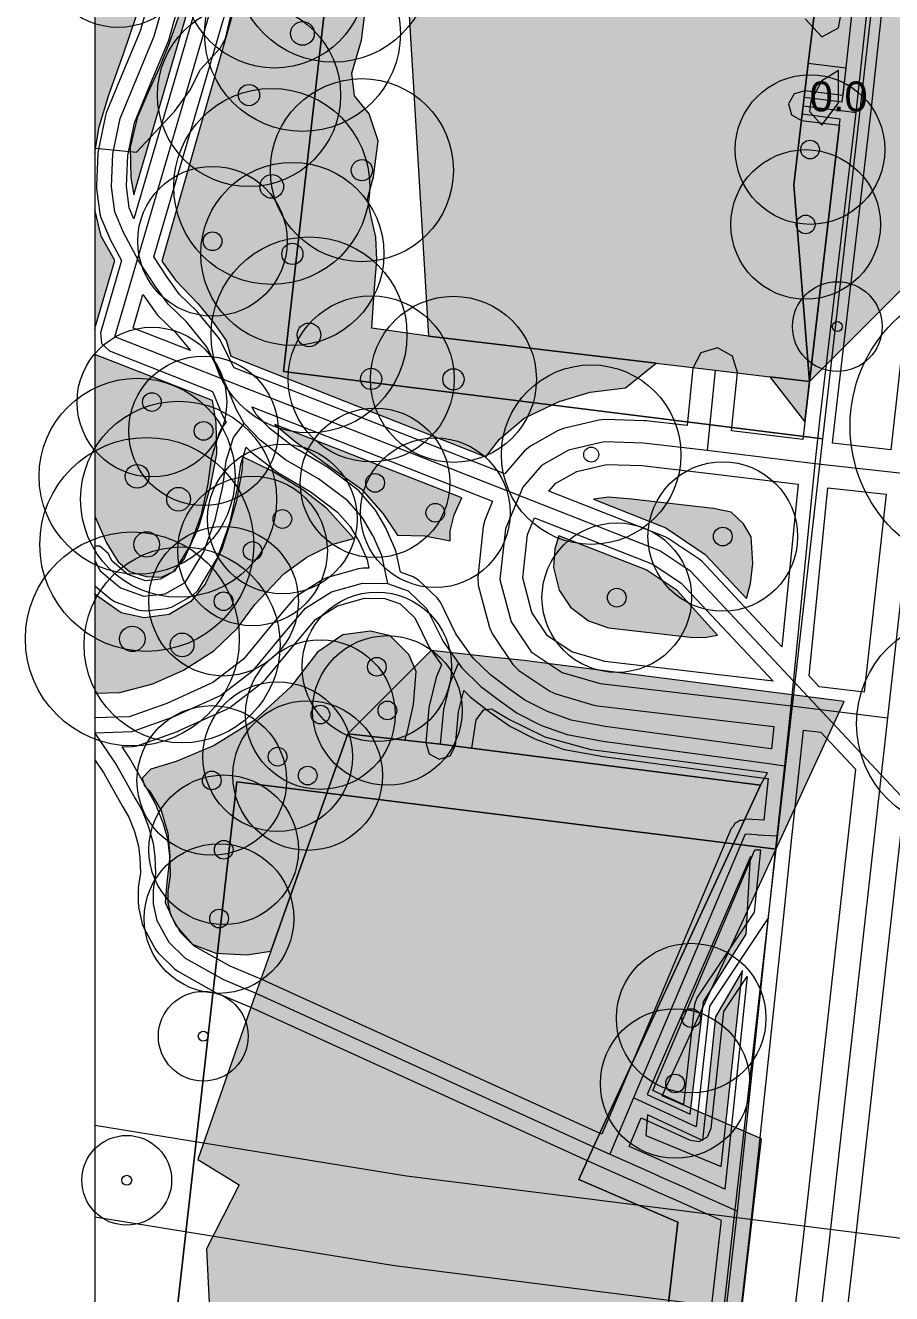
# Model space of a CAD drawing. Header units: metres. Extents: x -8 to 1190, y -11 to 1223.
# Drawn here: x -4.6 to 53.3, y 645 to 729.7 of the extents above; entities that cross this region are included whole.
import ezdxf

# ---------------------------------------------------------------- set-up
doc = ezdxf.new("R2010")
doc.units = ezdxf.units.M
doc.header["$MEASUREMENT"] = 0
for name, color, linetype, lineweight, true_color in [('TPX_BUILDINGS', 7, 'CONTINUOUS', 0, 0x000000), ('TPX_BUILDINGS_HATCH', 7, 'CONTINUOUS', 0, 0xf0f0f0), ('TPX_BUILDINGS_SHADOWS_HATCH', 7, 'CONTINUOUS', 0, 0x000000), ('TPX_BUILDINGS_SHADOWS_OUTLINES', 7, 'CONTINUOUS', 0, 0x000000), ('TPX_CADASTRES', 7, 'CONTINUOUS', 0, 0x646464), ('TPX_CONTOUR_LINES_5M', 7, 'CONTINUOUS', 0, 0x969696), ('TPX_CONTOUR_LINES_5M_TEXT', 7, 'CONTINUOUS', 0, 0x000000), ('TPX_FRAME_PROJECT', 7, 'CONTINUOUS', 0, 0x000000), ('TPX_RAILWAYS_AXES', 7, 'CONTINUOUS', 0, 0x464646), ('TPX_ROADS_AXES', 7, 'CONTINUOUS', 0, 0x323232), ('TPX_ROADS_CONTOURS', 7, 'CONTINUOUS', 0, 0x646464), ('TPX_VEGETATION_GREEN_SPACES', 7, 'CONTINUOUS', 0, 0x58ba48), ('TPX_VEGETATION_GREEN_SPACES_HATCH', 7, 'CONTINUOUS', 0, 0x58ba48), ('TPX_VEGETATION_TREES_INDIVIDUAL', 7, 'CONTINUOUS', 0, 0x136734)]:
    doc.layers.add(name, color=color, linetype=linetype, lineweight=lineweight, true_color=true_color)
doc.styles.add('TPX_TEXTE', font='arial.ttf')

# ---------------------------------------------------------------- blocks, each defined once
blk = doc.blocks.new('TREETR009_CR072')
at = {"layer": 'TPX_VEGETATION_TREES_INDIVIDUAL'}
for radius in [7.15, 0.85125]:
    blk.add_circle((0, 0, 0.0361), radius, dxfattribs=at)
blk = doc.blocks.new('TREETR003_CR030')
at = {"layer": 'TPX_VEGETATION_TREES_INDIVIDUAL'}
for radius in [3, 0.3333333333333333]:
    blk.add_circle((0, 0, 0.0361), radius, dxfattribs=at)
blk = doc.blocks.new('TREETR008_CR066')
at = {"layer": 'TPX_VEGETATION_TREES_INDIVIDUAL'}
for radius in [6.55, 0.7916666666666666]:
    blk.add_circle((0, 0, 0.0361), radius, dxfattribs=at)
blk = doc.blocks.new('TREETR005_CR060')
at = {"layer": 'TPX_VEGETATION_TREES_INDIVIDUAL'}
for radius in [6, 0.5]:
    blk.add_circle((0, 0, 0.0361), radius, dxfattribs=at)
blk = doc.blocks.new('TREETR006_CR050')
at = {"layer": 'TPX_VEGETATION_TREES_INDIVIDUAL'}
for radius in [5, 0.625]:
    blk.add_circle((0, 0, 0.0361), radius, dxfattribs=at)
blk = doc.blocks.new('TREETR007_CR061')
at = {"layer": 'TPX_VEGETATION_TREES_INDIVIDUAL'}
for radius in [6.12, 0.7083333333333334]:
    blk.add_circle((0, 0, 0.0361), radius, dxfattribs=at)
blk = doc.blocks.new('TREETR012_CR098')
at = {"layer": 'TPX_VEGETATION_TREES_INDIVIDUAL'}
for radius in [9.8, 1.1666666666666667]:
    blk.add_circle((0, 0, 0.0361), radius, dxfattribs=at)
blk = doc.blocks.new('TREETR007_CR056')
at = {"layer": 'TPX_VEGETATION_TREES_INDIVIDUAL'}
for radius in [5.55, 0.7083333333333334]:
    blk.add_circle((0, 0, 0.0361), radius, dxfattribs=at)

msp = doc.modelspace()

# ---------------------------------------------------------------- hatches: boundary and pattern name
at = {"layer": 'TPX_BUILDINGS_HATCH'}
for points in [[(19.28939623758197, 767.3067822135054), (18.823444318026304, 765.8505987799726), (20.639269780367613, 756.359632936772), (19.45072741433978, 756.2520165122114), (22.314000081270933, 708.9426607764326), (37.539580296725035, 707.1355852759443), (41.471838902682066, 706.6703438437544), (45.130700062960386, 706.2327017462812), (47.78825755044818, 705.9157004035078), (46.743294667452574, 719.0750593817793), (47.294473599642515, 723.7848238623701), (47.3668488971889, 724.3542275107466), (47.42849821969867, 724.9326090491377), (47.69051642343402, 727.1807284033857), (50.0924930088222, 746.6071333563887), (50.58023161813617, 750.6000103629194), (51.46382708474994, 759.4501471198164), (42.64835734292865, 762.5153488791548), (42.94361491128802, 763.3444294608198), (43.63299364969134, 765.3135752356611), (44.252327870577574, 767.1051087058149), (44.46335310861468, 767.7072014487348), (52.55967516824603, 768.7875971472822), (56.53412527963519, 802.7959923422895), (57.508730839937925, 807.1338057196699), (59.11603445932269, 811.5632586157881), (59.444800328463316, 812.4692835486494), (59.83266253396869, 815.8632616675459), (60.93627734109759, 825.3866619742475), (61.2198295108974, 827.835481134709), (43.56458563730121, 825.744060961064), (26.76447482034564, 823.9693693793379), (23.852950047701597, 815.285504785832), (25.970745991915464, 814.5190462744795), (22.630206059664488, 805.3543009436689), (24.61069006845355, 804.6590304053389), (21.396728467196226, 795.4320740378462), (23.57117361947894, 794.644448725041), (20.339108418673277, 785.2751412070356), (22.64103503152728, 784.4945578253828), (19.958354901522398, 776.9578241980635), (19.398782681673765, 775.3875116980635), (21.656915616244078, 774.5735878623091), (19.627662610262632, 768.3186068213545), (19.28939623758197, 767.3067822135054)], [(10.068526219576597, 663.0537104285322), (6.885371159762144, 653.9145903266035), (9.658176373690367, 652.2323908484541), (7.456384610384703, 647.9504780448042), (10.176120709627867, 592.8860563910566), (34.665238332003355, 589.9489044821821), (33.37563319131732, 601.1519188559614), (38.98806853219867, 649.7231478369795), (32.3489799015224, 652.5765680945478), (33.339368771761656, 654.7662710822187), (44.51392264291644, 678.9421171820723), (25.187866162508726, 681.4164309180342), (23.12045092508197, 681.676958528813), (20.725115727633238, 681.9407219565473), (16.90614314004779, 682.3636431372724), (11.761931370943785, 667.8486523306929), (10.760947179049253, 665.0465817130171), (10.068526219576597, 663.0537104285322)]]:
    msp.add_hatch(color=256, dxfattribs=at).paths.add_polyline_path(points)
at = {"layer": 'TPX_BUILDINGS_SHADOWS_HATCH'}
for points in [[(50.84364600107074, 891.6333803809248), (29.630453061312437, 870.4201874411665), (66.83663268014789, 873.8647923148237), (62.03841872140765, 835.4275431311689), (63.87238688394427, 835.3536429083906), (65.26214499399066, 835.3015837348066), (66.34845538064837, 835.2585291541182), (62.93261904641986, 822.7619480765425), (60.975978802889585, 815.6150231040083), (59.832671117037535, 815.8632502234541), (59.44480986520648, 812.4692825949751), (57.50873942300677, 807.133802858647), (56.534134816378355, 802.7959913886152), (52.55968565866351, 768.787608591374), (44.4633597843349, 767.707192865666), (44.25233645364642, 767.105105844792), (43.63300318643451, 765.3135723746382), (42.94362349435687, 763.3444265997969), (42.64836974069476, 762.515355554875), (51.463829945772886, 759.4501576102339), (50.580240201205015, 750.6000103629194), (50.09250254556537, 746.6071324027143), (47.69052596017718, 727.1807274497114), (47.43004126474261, 724.9457735694014), (47.366858433932066, 724.3542265570723), (47.29448313638568, 723.7848238623701), (46.74330420419574, 719.0750593817793), (47.78826613351703, 705.9157108939253), (64.75820345804095, 722.8856472647749), (63.71324057504535, 736.0450062430464), (64.26441950723529, 740.7547707236372), (64.33679480478168, 741.3241743720137), (64.39844412729144, 741.9025559104048), (64.66046233102679, 744.1506752646528), (67.06243891641498, 763.5770802176557), (67.55017752572894, 767.5699572241865), (68.43377299234271, 776.4200939810835), (62.31849570199847, 778.546418634709), (69.5296210758388, 785.7575440085493), (73.50407118722796, 819.7659392035566), (74.4786767475307, 824.103752580937), (76.41474623605609, 829.4392304099165), (76.80260844156146, 832.833208528813), (77.90622324869037, 842.3566088355146), (78.18977541849017, 844.8054279959761), (82.43303294107318, 849.0486855185591), (82.68796820566058, 851.8014483130537), (83.25161070749164, 856.6407351172529), (88.04983611032367, 895.0779862082563), (50.84364600107074, 891.6333803809248)], [(22.493171643465757, 687.9506725943647), (16.906152676790953, 682.3636526740156), (20.725116681307554, 681.9407324469648), (23.120451878756285, 681.6769680655561), (25.187867116183043, 681.4164414084516), (44.51392359659076, 678.9421267188154), (33.3393773548305, 654.7662672675215), (32.34899229928851, 652.5765738165937), (38.98807234689593, 649.7231573737226), (33.375642728060484, 601.1519188559614), (34.6652469150722, 589.9489140189253), (40.252266835421324, 595.5359329856001), (38.96266169473529, 606.7389473593794), (44.575097035616636, 655.3101772940718), (37.93600840494037, 658.1635975516401), (38.926397275179625, 660.353300539311), (50.10095114633441, 684.5291456854902), (30.774894665926695, 687.0034594214521), (28.707479428499937, 687.263987032231), (26.312144231051207, 687.5277514136396), (22.493171643465757, 687.9506725943647)]]:
    msp.add_hatch(color=256, dxfattribs=at).paths.add_polyline_path(points)
at = {"layer": 'TPX_VEGETATION_GREEN_SPACES_HATCH'}
for points in [[(12.91075510904193, 743.4216684973799), (4.479043912142515, 713.9664063132368), (5.389664601534605, 712.6966910040937), (6.876584004610777, 711.1370873129927), (7.909545850008726, 709.8962158835493), (8.779832791537046, 708.6515125907026), (9.094382237643003, 707.6094889319502), (26.140513371676207, 700.8923439658247), (27.05830855295062, 702.0753245032392), (28.699863385409117, 703.4749750769697), (31.0451993457973, 704.5917801535688), (33.110452603548765, 705.2167906439863), (35.48285860940814, 705.4884571707807), (37.539580296725035, 707.1355852759443), (22.314000081270933, 708.9426607764326), (18.5208434574306, 709.4752278006636), (18.676501225680113, 711.8823809302412), (18.853507947176695, 714.0529188788496), (18.791554402559996, 715.5572437918745), (18.467717122286558, 716.9307818091474), (18.225783299654722, 718.1395172751509), (18.623923253268003, 719.5912193930708), (18.94225401803851, 722.0022043860517), (18.34478087350726, 723.806030718144), (17.360308598726988, 725.0238117850386), (17.18718619272113, 726.5249409354292), (17.830760907381773, 728.7249312079512), (18.037954282015562, 730.2927126563154), (17.79420466348529, 732.2029509223066), (17.43469614908099, 734.3850798285566), (16.479218434542418, 737.0135569251142), (15.537929486483335, 739.6914086020552), (18.564098309725523, 763.810238329228), (17.238105725497007, 764.3951592124067), (16.492042493075132, 766.0258679068647), (15.135654401034117, 766.7762283957563), (15.420599889010191, 768.4889187491499), (15.190965604037046, 769.3898634589277), (15.418749760836363, 770.0304283774458), (14.291071843355894, 770.6505989707075), (12.700628232210875, 771.1156353629194), (11.033560704439878, 771.102323976811), (9.797215413302183, 770.6497330344282), (9.138605069369078, 770.2297911322676), (9.754513692110777, 768.3842825568281), (10.86742014810443, 765.5627817786299), (11.670573186129332, 763.9455332434736), (13.479990910738707, 760.908515421208), (14.535430859774351, 759.0975927985273), (15.274022053927183, 757.0968966162764), (15.415652226656675, 755.2546391165815), (15.325932454317808, 752.4948067343794), (14.819024037569761, 749.7516846335493), (12.91075510904193, 743.4216684973799)], [(2.8940849006175995e-07, 748.3754830039106), (2.8940849006175995e-07, 721.2263359702192), (0.2903006586711854, 722.9324392951094), (0.9385750803630799, 725.0759997046553), (1.925359061686322, 727.8286947882734), (3.122828772990033, 731.3675141013227), (3.871481231180951, 735.2032646811567), (4.295259765116498, 738.2259688056074), (4.450543693033978, 741.6571592963301), (4.884601882426068, 744.636259523686), (5.461010268656537, 747.3037094748579), (6.09081011149101, 750.3289589560591), (7.347727111307904, 753.4330210364424), (8.646687797037885, 755.5919108069502), (9.843766501871869, 757.4160895026289), (11.396381667582318, 758.6451773322187), (11.09735422465019, 759.8404516852461), (9.389715484110638, 762.9935230887495), (8.720416358439252, 764.4812321341597), (7.4475110087078065, 767.5066580451094), (7.0396483454387635, 769.0905270255171), (6.176243117777631, 765.8145794547163), (3.6814330134075135, 758.9780525839888), (1.3082716974895447, 752.538434473332), (2.8940849006175995e-07, 748.3754830039106)], [(2.829831074923277, 723.5541901267134), (2.362771939486265, 721.5914377844892), (2.4068660251796246, 719.5420717871748), (2.60890955850482, 718.3929733908735), (10.170181225985289, 744.2369227088057), (11.017414044588804, 746.8876766837202), (12.193971585482359, 750.6977371848188), (12.628949116915464, 752.9060825980268), (12.588787984102964, 754.2084183371626), (12.487628888338804, 755.4043154395185), (11.352065037935972, 754.7798657095991), (9.800579022616148, 753.2173399603926), (8.855889271944761, 751.4181456244551), (8.118965100497007, 747.8613285697065), (7.504586171358824, 744.770672289189), (7.037459325045347, 741.7492546713911), (6.812544774264097, 739.0150837576948), (6.820246648043394, 736.243699518498), (6.382829617708921, 733.4249062216841), (5.834005307406187, 731.005608049687), (4.9726829044520855, 728.5241398490034), (4.306181859225035, 726.8595766699873), (3.556441258639097, 725.2559380210005), (2.829831074923277, 723.5541901267134)], [(47.69051642343402, 727.1807284033857), (47.42849821969867, 724.9326090491377), (49.97488207742572, 724.61241194373), (50.23690028116107, 726.860531297978), (47.69051642343402, 727.1807284033857)], [(47.294473599642515, 723.7848238623701), (46.743294667452574, 719.0750593817793), (47.78825755044818, 705.9157004035078), (49.83270163461566, 723.4627041495405), (47.294473599642515, 723.7848238623701)], [(2.8940849006175995e-07, 717.408193079289), (2.8940849006175995e-07, 709.4703669226728), (1.3273346934001893, 714.0058178580366), (0.4186013254802674, 715.6326965964399), (2.8940849006175995e-07, 717.408193079289)], [(2.8940849006175995e-07, 707.7341379798017), (2.8940849006175995e-07, 696.927763429936), (0.7835486445110291, 695.1326269782148), (1.5533926996868104, 693.8757490790449), (2.320087722269818, 693.2164950049482), (3.4298861536663026, 692.8912882483564), (4.464706710306928, 692.8475880301557), (5.247343352762982, 693.2162193930708), (5.962815574137494, 694.0523132956587), (6.960911086527631, 696.2093081152998), (7.131162932841107, 696.801786867436), (7.7274888071697205, 698.9100861228071), (8.159460357157513, 701.0947069800459), (8.105085662333295, 703.1876787818037), (7.861132911173627, 704.6606001532637), (2.8940849006175995e-07, 707.7341379798017)], [(47.78825755044818, 705.9157004035078), (45.130700062960386, 706.2327017462812), (47.47452349588275, 703.2296271002851), (47.78825755044818, 705.9157004035078)], [(24.541240643709898, 698.1448311484419), (12.022469472140074, 703.0411133444868), (13.382119130343199, 701.9117865241133), (15.487562131136656, 700.3944468176924), (17.826856564730406, 698.7251162207685), (19.282834958285093, 697.0776695883833), (20.22385497018695, 695.6425156272016), (22.05573744699359, 695.6141342795454), (23.761713933199644, 695.2798981345259), (23.759454678744078, 695.9467749274336), (24.01448817178607, 697.0195250189863), (24.541240643709898, 698.1448311484419)], [(-3.5995617508888245e-07, 691.7619690573774), (-3.5995617508888245e-07, 685.0922159827314), (1.6685472703538835, 685.1345266974531), (3.87413847213611, 685.7120642340742), (5.924081442411989, 686.6211323416792), (7.949318525847048, 687.9271235144697), (9.510655996855348, 689.4114193595015), (10.699490187224, 691.015017954167), (12.628502485807985, 693.0577892935835), (14.163483259733766, 694.179152933415), (15.920252440031618, 695.0536245978437), (17.323533651884645, 695.4189943945967), (15.498617765959352, 697.4627546942793), (13.909811613615602, 698.6876463568769), (11.892644522245973, 699.9036001837812), (9.886099455412477, 700.8919186270796), (9.816974279936403, 699.9435496008955), (9.468791601713747, 697.9512886679731), (9.040592787321657, 696.4809946692549), (8.511848089750856, 694.7798676169477), (7.374995825346559, 692.3715243018232), (6.406137106474489, 691.2225355780683), (4.95840418105945, 690.3518843329512), (3.288646338041872, 690.1308178580366), (1.7667976594530046, 690.4509339011274), (0.10671388870105147, 691.6129946387373), (-3.5995617508888245e-07, 691.7619690573774)], [(34.34285254403949, 698.2003693259321), (33.3354129306972, 698.0549015677534), (38.176073025912046, 696.1468157446943), (40.80117793008685, 694.3607620871626), (43.56866927072406, 691.4230532324873), (43.8309659473598, 692.4284739173017), (43.98353285714984, 693.7532362616621), (43.871065091341734, 695.5448355353437), (43.372726392000914, 696.4169497168623), (42.5344047062099, 697.1973976767622), (41.369191121309996, 697.4289850867353), (35.872516583651304, 698.0662159598432), (34.34285254403949, 698.2003693259321)], [(30.75039191171527, 694.7412724173628), (30.669101666659117, 693.4793438590132), (31.03450770303607, 691.9660143530928), (31.7923974506557, 690.8328966773115), (33.003221463412046, 689.9331459677778), (34.336147259920835, 689.4649290717207), (39.832827519625425, 688.8276972449385), (40.767652463167906, 688.8064531958662), (41.62358946725726, 688.973737207707), (38.932518910616636, 691.95247885352), (36.85791106149554, 693.3389982855879), (31.027218770235777, 695.6120342887007), (30.75039191171527, 694.7412724173628)], [(3.738360356539488, 680.0070767081343), (3.166783284395933, 679.4005293524824), (3.309475850313902, 678.9048475897871), (3.6492509357631207, 678.5591940558515), (4.4319467060267925, 677.2478098548017), (4.875891637057066, 675.7299828208052), (5.013368558138609, 674.1974358237348), (4.803492497652769, 672.4218964255415), (4.702423047274351, 671.0977711356245), (5.417196225374937, 669.5632471716963), (6.501666020601988, 668.3230108893476), (8.098497342318296, 667.7213902152143), (10.15954203531146, 667.5974402106367), (11.761931370943785, 667.8486523306929), (16.90614314004779, 682.3636431372724), (20.725115727633238, 681.9407219565473), (20.90352339670062, 682.5351242697798), (21.306123685091734, 684.3330883658491), (21.472852658480406, 686.5472321189009), (20.993947934359312, 687.6655764258467), (19.741661977022886, 688.9237799323164), (18.439132642000914, 689.2265591300093), (16.590388249605894, 688.9978108084761), (14.894854497164488, 687.827086893376), (13.106069516390562, 685.5181927359663), (10.621108006685972, 683.2407841361128), (7.987078618258238, 681.5956406272016), (5.433584164828062, 680.5218233740889), (3.738360356539488, 680.0070767081343)], [(25.48063464090228, 683.3150782263838), (25.187866162508726, 681.4164309180342), (44.51392264291644, 678.9421171820723), (44.98258776590228, 679.7660526908003), (33.18499178811908, 681.3111843741499), (30.105750035494566, 682.1386465705), (27.609152745455503, 683.3796486533247), (26.52783102914691, 684.0222572959028), (25.965955685824156, 683.95882650977), (25.48063464090228, 683.3150782263838)], [(43.84552760049701, 674.1817030585371), (36.932298611849546, 658.2599968588911), (39.79671378061175, 656.9561247504316), (40.68746466562152, 664.4616150534712), (43.556351613253355, 668.9813723242842), (43.84552760049701, 674.1817030585371)], [(36.95826907083392, 656.908286539372), (36.84558577463031, 655.5238861716352), (41.88190932199359, 653.4432930625044), (43.2920951358974, 666.5601210272871), (41.49305910989642, 663.4548153555952), (40.63585562631488, 655.1862606680952), (36.95826907083392, 656.908286539372)]]:
    msp.add_hatch(color=256, dxfattribs=at).paths.add_polyline_path(points)

# ---------------------------------------------------------------- linework, layer by layer
at = {"layer": 'TPX_BUILDINGS', "elevation": 0.042100000000000005}
msp.add_lwpolyline([(19.45072741433978, 756.2520165122114), (22.314000081270933, 708.9426607764326), (37.539580296725035, 707.1355852759443), (41.471838902682066, 706.6703438437544), (45.130700062960386, 706.2327017462812), (47.78825755044818, 705.9157004035078), (46.743294667452574, 719.0750593817793), (47.294473599642515, 723.7848238623701), (47.3668488971889, 724.3542275107466), (47.42849821969867, 724.9326090491377), (47.69051642343402, 727.1807284033857), (50.0924930088222, 746.6071333563887)], dxfattribs=at)
msp.add_lwpolyline([(10.068526219576597, 663.0537104285322), (6.885371159762144, 653.9145903266035), (9.658176373690367, 652.2323908484541), (7.456384610384703, 647.9504780448042), (10.176120709627867, 592.8860563910566), (34.665238332003355, 589.9489044821821), (33.37563319131732, 601.1519188559614), (38.98806853219867, 649.7231478369795), (32.3489799015224, 652.5765680945478), (33.339368771761656, 654.7662710822187), (44.51392264291644, 678.9421171820723), (25.187866162508726, 681.4164309180342), (23.12045092508197, 681.676958528813), (20.725115727633238, 681.9407219565473), (16.90614314004779, 682.3636431372724), (11.761931370943785, 667.8486523306929), (10.760947179049253, 665.0465817130171)], close=True, dxfattribs=at)
at = {"layer": 'TPX_BUILDINGS_SHADOWS_OUTLINES', "elevation": 0.0391}
msp.add_lwpolyline([(50.09250254556537, 746.6071324027143), (47.69052596017718, 727.1807274497114), (47.43004126474261, 724.9457735694014), (47.366858433932066, 724.3542265570723), (47.29448313638568, 723.7848238623701), (46.74330420419574, 719.0750593817793), (47.78826613351703, 705.9157108939253), (64.75820345804095, 722.8856472647749), (63.71324057504535, 736.0450062430464)], dxfattribs=at)
msp.add_lwpolyline([(22.493171643465757, 687.9506725943647), (16.906152676790953, 682.3636526740156), (20.725116681307554, 681.9407324469648), (23.120451878756285, 681.6769680655561), (25.187867116183043, 681.4164414084516), (44.51392359659076, 678.9421267188154), (33.3393773548305, 654.7662672675215), (32.34899229928851, 652.5765738165937), (38.98807234689593, 649.7231573737226), (33.375642728060484, 601.1519188559614), (34.6652469150722, 589.9489140189253), (40.252266835421324, 595.5359329856001), (38.96266169473529, 606.7389473593794), (44.575097035616636, 655.3101772940718), (37.93600840494037, 658.1635975516401), (38.926397275179625, 660.353300539311), (50.10095114633441, 684.5291456854902), (30.774894665926695, 687.0034594214521), (28.707479428499937, 687.263987032231), (26.312144231051207, 687.5277514136396)], close=True, dxfattribs=at)
at = {"layer": 'TPX_CADASTRES', "elevation": 0.024099999999999996}
for points in [[(-6.973277777433395e-07, 947.1303686774336), (-6.973277777433395e-07, 595.5967306769453), (5.47068716888316, 643.7113737738691), (7.128358143614605, 658.2900576270185), (9.501822727965191, 679.1640047705732), (45.56129004363902, 674.6617502844892), (48.680739659117535, 702.0973887122236), (12.621363896178082, 706.5996660864912), (25.525372761534527, 820.0888266242109), (30.922513264464214, 867.5554899848066), (67.8913376510609, 870.1708922064863), (62.58828284149058, 824.036408869084), (60.405741947935894, 805.215867487248), (85.48206450347789, 928.0772833502851), (60.465943592833355, 934.830785242375), (60.302491444395855, 933.813300577458), (26.374486225889996, 941.2468237555586)], [(25.525372456759214, 820.0888275778852), (12.621364545077085, 706.5996660864912), (48.68073935434222, 702.0973887122236), (60.40574164316058, 805.2158665335737), (62.58828253671527, 824.0364079154097), (55.88811011239886, 823.3228363669477), (55.71221060678363, 824.91119810706), (50.527007054537535, 824.3589749014936), (50.702928494662046, 822.7705149329267)], [(-6.682239472866058e-08, 595.5967316306196), (-6.682239472866058e-08, 589.4547934210859), (35.370879106456414, 585.0385183966719), (41.57006733887829, 639.5596060431562), (43.176970415050164, 653.6919254935347), (45.561289720470086, 674.6617502844892), (9.501823358470574, 679.1640038168989), (7.128358774119988, 658.2900566733442), (5.470686845714226, 643.7113737738691)]]:
    msp.add_lwpolyline(points, close=True, dxfattribs=at)
at = {"layer": 'TPX_CONTOUR_LINES_5M', "elevation": 0.04810000000000001}
for points in [[(47.494416053174064, 730.1604857342318), (48.611931724939495, 728.9618068840355), (49.72944739670493, 729.5485039260238), (50.3421312647406, 733.0374954752624)], [(0, 721.5196720212621), (2.7937891795299947, 721.2434113705531), (5.327301535522565, 723.974739943631), (6.357746568741277, 725.3690100256354), (7.057246834039688, 726.7632801071741), (8.381367538822815, 728.2044960251078), (8.736173794604838, 728.854685229715), (9.217722127446905, 730.9460903527215)], [(49.72944739670493, 726.6990278852172), (48.611931724939495, 726.021592351608), (47.860352142946795, 724.6718749846332), (47.787371473619714, 723.974739943631), (48.611931724939495, 723.0551397940144), (49.72944739670493, 724.5527610578574), (49.72944739670493, 726.6990278852172)]]:
    msp.add_lwpolyline(points, dxfattribs=at)
at = {"layer": 'TPX_FRAME_PROJECT', "elevation": 0.0001}
msp.add_lwpolyline([(0, 0), (1184.5666121470276, 0), (1184.5666121470276, 1218.5920514413156), (0, 1218.5920514413156)], close=True, dxfattribs=at)
at = {"layer": 'TPX_RAILWAYS_AXES', "elevation": 0.0331}
for points in [[(801.6507423138246, 602.397601664532), (776.7863586163148, 621.1931605939753), (749.3566787457094, 635.8624721174128), (720.0375945782289, 646.0586696271785), (689.5333335613832, 651.5336108808406), (658.5846488690004, 652.1398234968074), (627.947781345807, 647.8830714826472), (607.3453605389223, 644.7041774396785), (585.435745975934, 641.0444408063777), (543.5174834942445, 633.5865970258601), (499.6726691937074, 625.7552028303035), (485.71928479429334, 623.4427295331843), (472.86662366148084, 621.5739741926081), (458.89498593565077, 619.7405505781062), (390.6738441204652, 613.5259395246394), (384.33702542539686, 613.1248126630671), (375.2428367352113, 612.6603427533992), (361.21186139341444, 612.5391727094539), (345.74722745176405, 613.276710093487), (327.61604382749647, 614.4786639814265), (115.90689160581678, 640.8054881696589), (20.843457004986703, 652.8097415571101), (7.366761565208435e-07, 656.1911731367)], [(-4.670582711696625e-07, 650.090291716624), (20.03754378343001, 646.8431908865459), (115.20918990159407, 634.8183991690166), (326.8842272856273, 607.7240006704815), (345.00158644700423, 606.2886369009502), (360.59885359788314, 605.5363442678936), (374.7706217863597, 605.6446816702373), (384.0300669767894, 606.1020905752666), (390.56175185227767, 606.4801232595928), (459.00529051804915, 612.7011353750713), (473.2426333525218, 614.539682128001), (486.39105559373274, 616.4321534414776), (586.6209941008128, 634.1204278250225), (609.1745143034495, 637.8975007315166), (629.5434413054027, 641.0443436880596), (659.2664980986156, 645.2696892996319), (689.3117442228831, 644.8071191092022), (718.9555544950999, 639.6585633535869), (747.4812007048167, 629.9426400442608), (774.2114901640452, 615.9023644705303), (798.508304128889, 597.8704964895733)]]:
    msp.add_lwpolyline(points, dxfattribs=at)
at = {"layer": 'TPX_ROADS_AXES', "elevation": 0.030099999999999995}
for points in [[(82.6562084313482, 882.8649782813154), (81.82063523493707, 878.3758253729902), (75.41779080592096, 843.9328989661299), (68.73404732905328, 812.1049103415571), (67.992063915357, 807.7298845923506), (66.84375992976129, 798.1038889563642), (62.51263943873346, 763.1253399527632), (58.38448659144342, 731.9229492819868), (54.80386964045465, 699.6759419119917), (52.998673832044005, 683.4511208212934), (49.106759464368224, 648.5071215308271), (41.56893674097955, 583.8553328192793), (24.75297967158258, 449.14751001959667), (21.07831803523004, 412.18353602057323), (18.755822574719787, 393.0751070654951), (12.025231754407287, 329.96010824805126), (3.9301812648773193e-07, 223.3460220969282)], [(-2.1094456315040588e-07, 291.16973193222657), (2.4142167842946947, 317.80970366531983), (4.371052531059831, 335.87682135635987), (11.2628906047903, 399.5131119065918), (13.665264872368425, 402.9447477632202), (20.08363798027858, 449.6346348100342), (20.75486543541774, 456.5014971070923), (27.40946748619899, 514.6045711808838), (35.49095514183864, 585.2415731721558), (42.960417536552995, 650.4755943589844), (45.03982904320583, 670.1021068864502), (45.616694239433855, 675.5428713136353), (46.1215217388235, 680.2302006059326), (46.55520322686061, 684.2333458238281), (48.16209485894069, 700.4229133897461), (48.50519731407985, 703.4956453614868), (50.89822366600856, 723.909545736853), (53.830452708061785, 751.055638151709), (55.29163244133815, 763.2984569841065), (57.56276777153835, 783.9367855363525)], [(1.1116370670497417, 718.9375166571699), (1.2023925296962261, 721.1452526724897), (1.68809599801898, 723.5036406195723), (2.801468800753355, 726.1941246665083), (3.973268460482359, 729.0019478476606), (4.748440694063902, 731.7392735159956), (5.282496403902769, 734.6959213889204), (5.4346932880580425, 737.0447220481001), (5.622807454317808, 740.9209217703901), (5.955086659640074, 743.7839684165083), (6.550687741488218, 747.1003384268843), (7.1475533954799175, 749.4619221366011), (7.888106297701597, 751.615733591374), (8.752334546297789, 753.9022679007612), (9.901711415499449, 755.600129572209), (11.520568799227476, 757.1325115836225), (13.125819157809019, 758.0287975943647)], [(1.3347777836024761, 708.8984427130781), (11.568791341036558, 743.8187126792036)], [(47.3668488971889, 724.3542275107466), (49.90250677987933, 724.0430092490278)], [(49.90250677987933, 724.0430092490278), (50.89822382852435, 723.909546343144)], [(18.58381075784564, 695.6240715659223), (17.89161677286029, 696.807199922856), (16.91139216348529, 697.9339260733686), (14.946279477328062, 699.403801409062), (12.7484464161098, 700.6922306693159), (11.052379559725523, 702.006904093083), (9.974284123629332, 703.1105570471846), (9.463099431246519, 704.037177530583), (8.763850163668394, 705.7249531424604), (7.4602384082973, 708.2598461783491), (6.139453839510679, 709.8816332495771), (4.891866635531187, 711.083410707768), (4.010853718966246, 712.3370918906294), (2.9450311176478863, 713.9729628241621), (1.8913754932582378, 715.9223932898603), (1.325878094881773, 717.2619700110517), (1.1116370670497417, 718.9375166571699)], [(66.5990380756557, 664.6561998999678), (39.856790494173765, 693.2175383246504), (37.774026822298765, 694.602134195622), (1.3347777836024761, 708.8984427130781)], [(41.471838902682066, 706.6703438437544), (40.936654042452574, 701.3084492362104)], [(-1.103617250919342e-07, 693.9781260169111), (0.34228886058554053, 693.2795214331709), (1.704507717397064, 692.1392912543379), (3.274742969777435, 691.5774283087812), (4.691662678029388, 691.7388844168745), (6.045771488454193, 692.4954056418501), (7.275593647267669, 694.5459351218306), (8.040180095937103, 696.670891252812), (8.548572429921478, 698.8965439475141), (8.771295437123626, 700.6175770438276), (9.271218189503998, 702.1853308356367), (9.97428406169638, 703.1105570471846)], [(54.803870152682066, 699.6759419119917), (48.16209502145648, 700.4229139960371), (40.936654042452574, 701.3084492362104), (36.68764491006732, 701.8025746024214), (34.051437329500914, 701.8829645789228), (31.669879864901304, 701.3214649832807), (29.862395238131285, 700.2969469702803), (28.610546063631773, 698.8510927832685), (27.44991583749652, 696.06891295081), (27.086481999605894, 692.6806997931562)], [(18.58381075784564, 695.6240715659223), (19.160483311861753, 694.3101429617964), (19.56433482095599, 692.4146380103193)], [(27.086481999605894, 692.6806997931562), (27.828122090548277, 689.8637203848921), (29.18177504464984, 687.846937624272), (31.24308581277728, 686.4802946723066), (33.78670210763812, 685.7336764014326), (46.5552033893764, 684.2333454764448), (52.99867434427142, 683.4511208212934)], [(-3.923196345567703e-07, 682.4374231970869), (2.4913965116720647, 682.5208058035932), (5.1843305479269475, 683.477905718144), (8.406722630141303, 684.9280600226484), (10.637747372267768, 686.6392874396406), (12.43592223036103, 688.8353247321211), (14.087183560011908, 690.778089968022), (15.822159374831244, 691.8545508063398), (17.89512690412812, 692.4468531287275), (19.564335430739447, 692.4146380103193), (20.945749844191596, 691.9233307517134), (22.207084263442084, 690.7363028205), (23.282093609450385, 688.5502600348555), (24.30422934400849, 687.0997109091841), (24.535852039931342, 686.7745871222578), (25.807468021987006, 685.5439552939497), (27.063766087172553, 684.5973896658979), (28.234701717970893, 683.7572750723921), (29.86662348615937, 682.9337906516157), (31.58792075025849, 682.3154911673628), (33.95656069624238, 681.8728298819624), (45.06915339338593, 680.3848299658857), (46.12152155744843, 680.2302002585493)], [(23.12045092508197, 681.676958528813), (23.331867169588804, 683.9936937964521), (23.770107220858335, 685.8230757392012), (24.30422968789935, 687.0997109091841)], [(-2.4726614356040955e-07, 682.4200997031294), (1.446038952562958, 680.2721199668013), (2.6995847136713564, 678.0591253913008)], [(2.699584912508726, 678.0591253913008), (3.1687554828822613, 677.2376694357954)], [(3.1687554828822613, 677.2376694357954), (3.5965966694056988, 676.153313127812), (3.9076833240687847, 675.0529379523359)], [(43.47151846811175, 675.6584829962812), (36.013234090059996, 658.0318026221357), (34.42549319192767, 654.2858938849531)], [(44.2895898334682, 675.621219126042), (43.47151846811175, 675.6584829962812)], [(44.2895898334682, 675.621219126042), (45.616694401949644, 675.5428719199263)], [(3.9076833240687847, 675.0529379523359), (4.007263135164976, 674.155850855168)], [(4.007263135164976, 674.155850855168), (4.057802151888609, 673.0285677588545), (3.8946046344935894, 671.931443659123)], [(3.8946046344935894, 671.931443659123), (3.8963117115199566, 671.0112814581953)], [(3.8963117115199566, 671.0112814581953), (4.14214987680316, 669.8955225623213), (4.939374875277281, 668.4494795477949), (6.028643559664488, 667.3714737570845), (8.60412497445941, 665.9419359839521), (10.760947179049253, 665.0465817130171), (33.339368771761656, 654.7662710822187), (34.42549319192767, 654.2858938849531), (37.1015319339931, 653.0871977484785)], [(45.03982920572162, 670.1021065390669), (41.08477969095111, 664.1640495932661), (40.211367558687925, 656.110308138188), (36.013234090059996, 658.0318026221357)], [(37.1015319339931, 653.0871977484785), (38.028442334383726, 652.6613392508589)], [(38.028442334383726, 652.6613392508589), (39.35188002511859, 652.087322679814)], [(39.35188002511859, 652.087322679814), (40.27879137918353, 651.6614641821943)], [(40.27879137918353, 651.6614641821943), (42.960417699068785, 650.4755940116011)]]:
    msp.add_lwpolyline(points, dxfattribs=at)
at = {"layer": 'TPX_ROADS_CONTOURS', "elevation": 0.027099999999999996}
for points in [[(65.10654312791303, 798.3150575859472), (60.77680355729535, 763.3476637108251), (56.64960438432172, 732.1524790031835), (56.64517552079633, 732.1160772545263), (53.23036915482953, 701.3623636467382), (49.3222861927934, 701.801888297312), (49.49870926560834, 703.3818872673437), (51.892440382856876, 723.8021543724462), (54.82407147111371, 750.9427126152441), (56.285631720442325, 763.1890733940527), (58.55655152024701, 783.825437377207)], [(52.73805004777387, 750.2540462715551), (50.0141692799516, 725.0368078453466), (47.488671843428165, 725.3467796547338), (46.75115067185834, 725.1422098381445), (46.37429768266156, 724.4760502083227), (46.57886749925092, 723.7385290367529), (47.24502617539838, 723.3616760475561), (49.790506903547794, 723.0490778191015), (47.511374060530216, 703.6066168053076), (47.33592945756391, 702.0353906853124), (42.57490498246625, 702.618891547434), (42.96442181291059, 706.5213659508154), (42.63259846391156, 707.620416472666), (41.62081677140668, 708.1629274589941), (40.521766249556094, 707.8311041099951), (39.97925526322797, 706.8193224174902), (39.59549481095746, 702.9745233757421), (36.86091572465375, 703.292532752268), (36.733366553206, 703.3018768532202), (34.097158018965274, 703.382267783396), (33.70721966447309, 703.3429353935644), (31.325662199873477, 702.781434844248), (30.930210654158145, 702.6264122230932), (29.12272507371381, 701.6018942100927), (28.728386465925723, 701.2787941200659), (27.47653729142621, 699.8329399330541), (27.418472830671817, 699.7391660911962), (9.313752715010196, 706.8422392113134), (8.349532668013126, 708.7171810371801), (8.235630576033145, 708.8913257820532), (6.914846007246524, 710.5131138069555), (6.833214346785098, 710.6018398506567), (5.6548114460892975, 711.7369726402685), (4.839126173872501, 712.8976934654638), (3.9491935414262116, 714.2635992271826), (12.528614584822208, 743.5381067497656)], [(10.609153334517032, 744.0999515755102), (2.6075654667802155, 716.797117064707), (2.300427977461368, 717.5246799690649), (2.114257399458438, 718.9807003242895), (2.198213164228946, 721.023058722727), (2.6483951252885163, 723.2089670402929), (3.7249026936478913, 725.8103655083105), (4.896127287764102, 728.6168077690527), (4.935432974714786, 728.7294767601416), (5.710604254622012, 731.4668024284765)], [(3.773016516584903, 731.9649189217016), (3.0273910206742585, 729.3319280846044), (1.8786101979203522, 726.5792644722387), (0.7640872639603913, 723.8860128624365), (0.7086511296220124, 723.7053545219824), (0.22294766129925847, 721.3469665748999), (0.2032361668534577, 721.1863258583471), (0.11248070420697331, 718.9785898430273), (0.11971241654828191, 718.8106859428808), (0.33395344438031316, 717.1351392967626), (0.40460354508832097, 716.8730562431738), (0.9701009434647858, 715.5334795219824), (1.0116525334306061, 715.446907828562), (1.7898860615678132, 714.0070493919775), (0.3751397770829499, 709.1796816093847), (0.43691975297406316, 708.4581573707983), (0.9695478123612702, 707.9675253136083), (7.874717299360782, 705.2584017021582), (8.539249007124454, 703.654424498789), (8.78430897416547, 703.1973865730688), (8.475012366194278, 702.790356467478), (8.318483893293887, 702.4891374809667), (7.818561140913516, 700.9213836891577), (7.779565398115665, 700.7459190590307), (7.562999312300235, 699.0724628670141), (7.078758780378848, 696.9525440437719), (6.367740218061954, 694.9764621956274), (5.325307433027774, 693.2383754951879), (4.37909371079877, 692.7097385628149), (3.3926377934403718, 692.5973337395117), (2.2094827336259186, 693.0206907493994), (1.1469064396806061, 693.9101093513891), (0.8980041188187897, 694.4181125862524), (0.32386738481000066, 694.9242284996435), (-4.130415618419647e-07, 694.9038341743872), (-4.130415618419647e-07, 692.2619484169409), (1.0626483601517975, 691.3724697334692), (1.367604796309024, 691.197751830332), (2.937840048689395, 690.6358888847753), (3.3879590672440827, 690.5838583214208), (4.804878775496036, 690.7453144295141), (5.179392401594669, 690.865889380686), (6.533501212019473, 691.6224106056616), (6.903356139082462, 691.9810627205297), (8.133178297895938, 694.0315922005102), (8.216537062544376, 694.2073715431616), (8.98112351121381, 696.332327674143), (9.01506954850629, 696.4482029182836), (9.523461882490665, 698.6738556129858), (9.540302817244083, 698.7682016594335), (9.751444403547794, 700.3997438652441), (10.113936964888126, 701.5365188820288), (10.337038580793887, 701.3081281883642), (10.439743582624942, 701.2165392143652), (12.13581043900922, 699.9018657905981), (12.242713515181094, 699.8295400841162), (14.39219528855756, 698.5694559318945), (16.226976935286075, 697.1970661384985), (17.07574135484174, 696.2214477760717), (17.691412512678653, 695.1691158516333), (18.203728262800723, 694.0018223030493), (18.323690955061466, 693.4387682182714), (17.91442257585004, 693.4466665489599), (17.620394293684512, 693.4083736641333), (15.547426764387637, 692.8160713417456), (15.294945303816348, 692.704283545725), (13.559969488997012, 691.6278227074072), (13.325227324385196, 691.4257181389257), (11.673965994734317, 689.4829529030249), (9.937335554976016, 687.3623436195776), (7.890345160383731, 685.792273352854), (4.81107670487836, 684.406528304331), (2.3027883213944733, 683.5150535805151), (-4.130415618419647e-07, 683.437983344309), (-4.130415618419647e-07, 680.6294353706762), (0.5949531239457428, 679.7456768257543), (1.8312354725785553, 677.5631721718237), (2.264854018110782, 676.8039634926245), (2.6479659718461335, 675.8329733116552), (2.922909323591739, 674.8604458076879), (3.0097404164262116, 674.0781992180273), (3.054482046980411, 673.0802171928808), (2.9054876011796296, 672.0785740120336), (2.9245629948563874, 672.0022905571386), (2.8946061772294343, 671.9295881493017), (2.8963132542558014, 671.0094269020483), (2.939295355696231, 670.9062021477148), (2.919735495466739, 670.7961099846289), (3.165573660749942, 669.6803510887548), (3.266419951338321, 669.4127195579931), (4.063644949812442, 667.9666765434667), (4.235951964277774, 667.73870737385), (5.325220648664981, 666.6607015831396), (5.543333594221622, 666.4971311790869), (8.11881596269086, 665.0675934059545), (8.220721785444766, 665.0183552009985), (10.361939017195255, 664.1294782860205), (32.924985472578555, 653.8561685783789), (34.01884609879926, 653.3723057014868), (36.6883750599809, 652.1765259010717), (37.63052708329633, 651.7439172966406), (38.94416290940717, 651.1741512520239), (39.86130673112348, 650.7527797920629), (41.88322788896039, 649.8585327370092), (34.60672623338178, 586.3097265465185)]]:
    msp.add_lwpolyline(points, dxfattribs=at)
for points in [[(2.551728789228946, 709.4952018959448), (3.209199492353946, 711.7386110527441), (4.073689047712833, 710.5084446175024), (4.1981063527055085, 710.3632047874853), (5.402198378462344, 709.2033260567114), (6.391297881025821, 707.9888141853735)], [(10.499582831282169, 704.2285812599584), (26.59436470689252, 697.9140728218481), (26.06554562272504, 696.6464241249487), (25.95847088517621, 696.2288912041113), (25.595037047285587, 692.8406790001318), (25.63591152848676, 692.2988012535498), (26.37755161942914, 689.4818218452856), (26.582654539961368, 689.0277708275244), (27.936308447737247, 687.0109871132299), (28.35290390672162, 686.5967481834814), (30.414214674849063, 685.2301061851904), (30.82061917008832, 685.0410164101049), (33.36423546494916, 684.2943981392309), (33.611651961226016, 684.2439258797094), (45.40043026627973, 682.8587148888037), (45.23921353043988, 681.3705795509741), (45.20187145890668, 681.3759840233251), (34.1148772877641, 682.8605564339086), (31.850479666609317, 683.2837360603735), (30.262385908979923, 683.8541877968237), (28.754546706099063, 684.6150596840307), (27.656204764265567, 685.4030903084204), (26.458538596052676, 686.3054788811132), (25.297134940046817, 687.4294508202001), (25.120181624311954, 687.6778352959082), (24.144789282698184, 689.0620506508276), (23.104449812788516, 691.1775911552832), (22.89241558732465, 691.4645345909521), (21.63108116807416, 692.6515625221655), (21.28084332169965, 692.865515540354), (20.425936285872012, 693.1695678932592), (20.138531271833926, 694.5185240013525), (20.076171461958438, 694.7120321495458), (19.499498907942325, 696.0259597999975), (19.446942870039493, 696.1290500862524), (18.75474888505414, 697.312178443186), (18.6460691136308, 697.4635542137548), (17.6658445042558, 698.5902813179418), (17.51035935105756, 698.7347000343725), (15.545246664900333, 700.2045753700659), (15.452011649031192, 700.2664917213842), (13.309969488997012, 701.522214720957), (11.71952683152631, 702.7550161583349), (10.784381453413516, 703.7123296959326)], [(30.36325604142621, 698.58383161854), (30.827092711348087, 699.119548629038), (32.2229095143266, 699.9107254249975), (34.20327717484906, 700.3776367409155), (36.577950064558536, 700.3052223427221), (40.75878197373822, 699.8190248711035), (47.02106434525922, 699.0515335304663), (45.94214588822797, 688.1813410026953), (40.58676106156781, 693.9010160667822), (40.41040760697797, 694.0503099663183), (38.32764298142865, 695.43490583729), (38.139256064314395, 695.5330522758886)], [(47.75933987321332, 686.2405365211889), (49.00774819077924, 698.8183496696874), (52.89896256150678, 698.380721877329), (51.42721802415326, 685.1529062492773), (48.43791634263471, 685.5158012611791)], [(28.60739189805463, 692.7954242927954), (28.918133322615176, 695.6923940880224), (29.38775307359174, 696.8181350929663), (37.30936199845746, 693.7102287514135), (39.20631462754682, 692.4491575462744), (45.35239750565961, 685.8849981529638), (34.0875917118974, 687.2086408836767), (31.883040968794376, 687.8557346565649), (30.260304991621524, 688.9316032631323), (29.214374129194766, 690.4899166328833)], [(1.8262677830643952, 681.4979847176), (2.52484566392377, 681.5213649971411), (2.826285902876407, 681.5785482628271), (5.51921993913129, 682.5356481773779), (5.594713751692325, 682.5659921867773), (8.81710583390668, 684.0161464912817), (9.015327994246036, 684.1345871193334), (11.2463527363725, 685.8458145363256), (11.411459509748966, 686.0057504875585), (13.203821722883731, 688.1946886284277), (14.74761063279584, 690.0110090477392), (16.23092419328168, 690.9313266975805), (18.025715414900333, 691.444146941416), (19.382455412764102, 691.4179619057104), (20.413107458967716, 691.0514047844335), (21.38972431840375, 690.132322142832), (22.3847280186601, 688.1089714271948), (22.464653555769473, 687.9742468101904), (23.16832596482709, 686.9756401283666), (22.847592894453555, 686.209039519541), (22.7976222676225, 686.0560405952856), (22.35938221635297, 684.2266586525366), (22.336004797834903, 684.0845716698095), (22.124589507002383, 681.7678364021704), (22.352009360212833, 681.0370376808569), (23.029573027510196, 680.681095908396), (23.760371748823673, 680.9085167152807), (24.11631352128461, 681.5860794289038), (24.321169440168887, 683.8309286339208), (24.66340119065717, 685.2595384819433), (25.112036291975528, 684.8253629906103), (25.205702368635684, 684.7452820045874), (26.480814520735294, 683.7848823769018), (27.651750151533633, 682.944767783396), (27.784198347944766, 682.864499877207), (29.416120116133243, 682.0410154564306), (29.52856594743207, 681.9926651222631), (31.249863211531192, 681.3743656380102), (31.404217306990176, 681.3325098259374), (33.77285725297406, 680.8898485405371), (33.82384354295209, 680.8816755516455), (44.93010098161176, 679.3945244057104), (45.02424580277875, 679.3806904060766), (44.724471632856876, 676.5972860557958), (44.34852368058637, 676.6194809181616), (43.51702267350629, 676.657447646372), (43.31290775956586, 676.5835912926123), (43.0958514851518, 676.5852373344824), (42.96716744126752, 676.4584902031347), (42.7973199528642, 676.3970335228369), (42.70521313371137, 676.2004793388769), (42.55056721391156, 676.0481603844091), (35.09240395249799, 658.4217689735815), (33.90113884629682, 655.611250708811), (33.74881798448041, 655.6786201698706), (11.175330702681094, 665.9566829903051), (9.039877478498966, 666.8437860710546), (6.634262625593692, 668.1790369255468), (5.745405737776309, 669.0587042076513), (5.087636534590274, 670.2517946464941), (4.8961091679520905, 671.1210611565039), (4.89474255265668, 671.8583982689306), (5.046918455976993, 672.8814371330664), (5.056798521894962, 673.0733555061743), (5.006259505171329, 674.2006386024877), (4.901579443830997, 675.1632631523535), (4.859852377790958, 675.2390573723242), (4.869968001265079, 675.3249843819067), (4.558881346601993, 676.4253595573828), (4.526809279341251, 676.5203359825537), (4.098968092817813, 677.6046913368627), (4.046592299360782, 677.6588676674291), (4.0371051472611725, 677.7336233360693), (3.5688081425614655, 678.5535486442968), (2.31614262284711, 680.7649887306616), (2.2755761784501374, 680.8305719597265)], [(21.224191252607852, 451.02378828357905), (21.74931484879926, 456.3959558708593), (28.284498755354434, 513.4563596947119), (28.442776266951114, 513.5172470314428), (28.908981863874942, 514.5663765175268), (28.525632445234805, 515.5629060966894), (36.484473769087344, 585.127906630747), (43.95392567338422, 650.3618353111669), (46.03425556840375, 669.9966715080664), (46.611036841291934, 675.4366434318945), (47.11571556748822, 680.1225918037817), (47.38642651261762, 682.6214235527441), (48.539137427229434, 682.4814871056005), (50.85444790543988, 680.0086811287329), (47.3680101078935, 648.7052896721289), (39.83153969468549, 584.0650995476171), (33.98411137284711, 537.2230270607397), (31.795821730513126, 524.7068050606176), (31.756252829451114, 524.4531515343115), (30.09618813218549, 512.3590849144384), (30.073275153059512, 512.1738584740087), (28.142992560286075, 494.65603620838374), (23.959560934919864, 456.9192245705053), (23.197912756819278, 450.8178823692724)], [(41.305685583967716, 567.618948767893), (43.30716187180951, 583.6526716453955), (50.844984595198184, 648.3044603569433), (54.00171620072797, 676.6473272545263), (57.09409386338666, 673.3445957405493), (48.52396732987836, 594.6522796852514), (47.63298374833539, 586.5121095879003), (45.17720181168988, 579.6722934944555), (45.10008293809369, 579.4453590614721)], [(37.31273705186322, 658.5367859108374), (44.12126499833539, 674.627849410288), (44.51179463090375, 674.6063593132421), (44.071313444990665, 670.4519184334204), (40.25249344529584, 664.7183950645849), (40.09060913743451, 664.2718656761572), (39.36669880570844, 657.5966833336279)], [(35.72863632859662, 654.7979086143896), (36.53247219743207, 656.6943767769262), (39.7951865834184, 655.2010257942602), (40.41143757523969, 655.1305263740942), (40.95071465196088, 655.4369838936254), (41.20553833665326, 656.0024917824194), (42.052591864485294, 663.8131807548925), (43.616734091658145, 666.1615627510473), (42.110487524885684, 651.9448669655249), (40.68980271043256, 652.5731218559667), (39.74979550065473, 653.0047443611547), (38.436175887007266, 653.5745027763769), (37.51032978715375, 653.9998234016821)]]:
    msp.add_lwpolyline(points, close=True, dxfattribs=at)
at = {"layer": 'TPX_VEGETATION_GREEN_SPACES', "elevation": 0.0031}
for points in [[(2.8940849006175995e-07, 748.3754830039106), (2.8940849006175995e-07, 721.2263359702192), (0.2903006586711854, 722.9324392951094), (0.9385750803630799, 725.0759997046553), (1.925359061686322, 727.8286947882734), (3.122828772990033, 731.3675141013227), (3.871481231180951, 735.2032646811567), (4.295259765116498, 738.2259688056074), (4.450543693033978, 741.6571592963301), (4.884601882426068, 744.636259523686), (5.461010268656537, 747.3037094748579), (6.09081011149101, 750.3289589560591), (7.347727111307904, 753.4330210364424), (8.646687797037885, 755.5919108069502), (9.843766501871869, 757.4160895026289), (11.396381667582318, 758.6451773322187), (11.09735422465019, 759.8404516852461), (9.389715484110638, 762.9935230887495), (8.720416358439252, 764.4812321341597), (7.4475110087078065, 767.5066580451094), (7.0396483454387635, 769.0905270255171), (6.176243117777631, 765.8145794547163), (3.6814330134075135, 758.9780525839888), (1.3082716974895447, 752.538434473332)], [(2.829831074923277, 723.5541901267134), (2.362771939486265, 721.5914377844892), (2.4068660251796246, 719.5420717871748), (2.60890955850482, 718.3929733908735), (10.170181225985289, 744.2369227088057), (11.017414044588804, 746.8876766837202), (12.193971585482359, 750.6977371848188), (12.628949116915464, 752.9060825980268), (12.588787984102964, 754.2084183371626), (12.487628888338804, 755.4043154395185), (11.352065037935972, 754.7798657095991), (9.800579022616148, 753.2173399603926), (8.855889271944761, 751.4181456244551), (8.118965100497007, 747.8613285697065), (7.504586171358824, 744.770672289189), (7.037459325045347, 741.7492546713911), (6.812544774264097, 739.0150837576948), (6.820246648043394, 736.243699518498), (6.382829617708921, 733.4249062216841), (5.834005307406187, 731.005608049687), (4.9726829044520855, 728.5241398490034), (4.306181859225035, 726.8595766699873), (3.556441258639097, 725.2559380210005)], [(47.69051642343402, 727.1807284033857), (47.42849821969867, 724.9326090491377), (49.97488207742572, 724.61241194373), (50.23690028116107, 726.860531297978)], [(47.294473599642515, 723.7848238623701), (46.743294667452574, 719.0750593817793), (47.78825755044818, 705.9157004035078), (49.83270163461566, 723.4627041495405)], [(2.8940849006175995e-07, 717.408193079289), (2.8940849006175995e-07, 709.4703669226728), (1.3273346934001893, 714.0058178580366), (0.4186013254802674, 715.6326965964399)], [(2.8940849006175995e-07, 707.7341379798017), (2.8940849006175995e-07, 696.927763429936), (0.7835486445110291, 695.1326269782148), (1.5533926996868104, 693.8757490790449), (2.320087722269818, 693.2164950049482), (3.4298861536663026, 692.8912882483564), (4.464706710306928, 692.8475880301557), (5.247343352762982, 693.2162193930708), (5.962815574137494, 694.0523132956587), (6.960911086527631, 696.2093081152998), (7.131162932841107, 696.801786867436), (7.7274888071697205, 698.9100861228071), (8.159460357157513, 701.0947069800459), (8.105085662333295, 703.1876787818037), (7.861132911173627, 704.6606001532637)], [(47.78825755044818, 705.9157004035078), (45.130700062960386, 706.2327017462812), (47.47452349588275, 703.2296271002851)], [(24.541240643709898, 698.1448311484419), (12.022469472140074, 703.0411133444868), (13.382119130343199, 701.9117865241133), (15.487562131136656, 700.3944468176924), (17.826856564730406, 698.7251162207685), (19.282834958285093, 697.0776695883833), (20.22385497018695, 695.6425156272016), (22.05573744699359, 695.6141342795454), (23.761713933199644, 695.2798981345259), (23.759454678744078, 695.9467749274336), (24.01448817178607, 697.0195250189863)], [(-3.5995617508888245e-07, 691.7619690573774), (-3.5995617508888245e-07, 685.0922159827314), (1.6685472703538835, 685.1345266974531), (3.87413847213611, 685.7120642340742), (5.924081442411989, 686.6211323416792), (7.949318525847048, 687.9271235144697), (9.510655996855348, 689.4114193595015), (10.699490187224, 691.015017954167), (12.628502485807985, 693.0577892935835), (14.163483259733766, 694.179152933415), (15.920252440031618, 695.0536245978437), (17.323533651884645, 695.4189943945967), (15.498617765959352, 697.4627546942793), (13.909811613615602, 698.6876463568769), (11.892644522245973, 699.9036001837812), (9.886099455412477, 700.8919186270796), (9.816974279936403, 699.9435496008955), (9.468791601713747, 697.9512886679731), (9.040592787321657, 696.4809946692549), (8.511848089750856, 694.7798676169477), (7.374995825346559, 692.3715243018232), (6.406137106474489, 691.2225355780683), (4.95840418105945, 690.3518843329512), (3.288646338041872, 690.1308178580366), (1.7667976594530046, 690.4509339011274), (0.10671388870105147, 691.6129946387373)], [(34.34285254403949, 698.2003693259321), (33.3354129306972, 698.0549015677534), (38.176073025912046, 696.1468157446943), (40.80117793008685, 694.3607620871626), (43.56866927072406, 691.4230532324873), (43.8309659473598, 692.4284739173017), (43.98353285714984, 693.7532362616621), (43.871065091341734, 695.5448355353437), (43.372726392000914, 696.4169497168623), (42.5344047062099, 697.1973976767622), (41.369191121309996, 697.4289850867353), (35.872516583651304, 698.0662159598432)], [(30.75039191171527, 694.7412724173628), (30.669101666659117, 693.4793438590132), (31.03450770303607, 691.9660143530928), (31.7923974506557, 690.8328966773115), (33.003221463412046, 689.9331459677778), (34.336147259920835, 689.4649290717207), (39.832827519625425, 688.8276972449385), (40.767652463167906, 688.8064531958662), (41.62358946725726, 688.973737207707), (38.932518910616636, 691.95247885352), (36.85791106149554, 693.3389982855879), (31.027218770235777, 695.6120342887007)], [(3.738360356539488, 680.0070767081343), (3.166783284395933, 679.4005293524824), (3.309475850313902, 678.9048475897871), (3.6492509357631207, 678.5591940558515), (4.4319467060267925, 677.2478098548017), (4.875891637057066, 675.7299828208052), (5.013368558138609, 674.1974358237348), (4.803492497652769, 672.4218964255415), (4.702423047274351, 671.0977711356245), (5.417196225374937, 669.5632471716963), (6.501666020601988, 668.3230108893476), (8.098497342318296, 667.7213902152143), (10.15954203531146, 667.5974402106367), (11.761931370943785, 667.8486523306929), (16.90614314004779, 682.3636431372724), (20.725115727633238, 681.9407219565473), (20.90352339670062, 682.5351242697798), (21.306123685091734, 684.3330883658491), (21.472852658480406, 686.5472321189009), (20.993947934359312, 687.6655764258467), (19.741661977022886, 688.9237799323164), (18.439132642000914, 689.2265591300093), (16.590388249605894, 688.9978108084761), (14.894854497164488, 687.827086893376), (13.106069516390562, 685.5181927359663), (10.621108006685972, 683.2407841361128), (7.987078618258238, 681.5956406272016), (5.433584164828062, 680.5218233740889)], [(25.48063464090228, 683.3150782263838), (25.187866162508726, 681.4164309180342), (44.51392264291644, 678.9421171820723), (44.98258776590228, 679.7660526908003), (33.18499178811908, 681.3111843741499), (30.105750035494566, 682.1386465705), (27.609152745455503, 683.3796486533247), (26.52783102914691, 684.0222572959028), (25.965955685824156, 683.95882650977)], [(43.84552760049701, 674.1817030585371), (36.932298611849546, 658.2599968588911), (39.79671378061175, 656.9561247504316), (40.68746466562152, 664.4616150534712), (43.556351613253355, 668.9813723242842)], [(36.95826907083392, 656.908286539372), (36.84558577463031, 655.5238861716352), (41.88190932199359, 653.4432930625044), (43.2920951358974, 666.5601210272871), (41.49305910989642, 663.4548153555952), (40.63585562631488, 655.1862606680952)]]:
    msp.add_lwpolyline(points, close=True, dxfattribs=at)
msp.add_lwpolyline([(12.91075510904193, 743.4216684973799), (4.479043912142515, 713.9664063132368), (5.389664601534605, 712.6966910040937), (6.876584004610777, 711.1370873129927), (7.909545850008726, 709.8962158835493), (8.779832791537046, 708.6515125907026), (9.094382237643003, 707.6094889319502), (26.140513371676207, 700.8923439658247), (27.05830855295062, 702.0753245032392), (28.699863385409117, 703.4749750769697), (31.0451993457973, 704.5917801535688), (33.110452603548765, 705.2167906439863), (35.48285860940814, 705.4884571707807), (37.539580296725035, 707.1355852759443), (22.314000081270933, 708.9426607764326), (18.5208434574306, 709.4752278006636), (18.676501225680113, 711.8823809302412), (18.853507947176695, 714.0529188788496), (18.791554402559996, 715.5572437918745), (18.467717122286558, 716.9307818091474), (18.225783299654722, 718.1395172751509), (18.623923253268003, 719.5912193930708), (18.94225401803851, 722.0022043860517), (18.34478087350726, 723.806030718144), (17.360308598726988, 725.0238117850386), (17.18718619272113, 726.5249409354292), (17.830760907381773, 728.7249312079512), (18.037954282015562, 730.2927126563154)], dxfattribs=at)

# ---------------------------------------------------------------- block references
at = {"layer": 'TPX_VEGETATION_TREES_INDIVIDUAL'}
for name, p in [('TREETR008_CR066', (15.925735508557409, 733.8106792960316, 0.0361)), ('TREETR006_CR050', (1.5542905677575618, 734.587904242333, 0.0361)), ('TREETR007_CR061', (12.020356076071039, 732.9934763880447, 0.0361)), ('TREETR008_CR066', (13.882204296067357, 729.1863385983743, 0.0361)), ('TREETR007_CR061', (10.308327636914328, 725.0642213718966, 0.0361)), ('TREETR007_CR061', (17.854553937213495, 720.0427140137181, 0.0361)), ('TREETR006_CR050', (47.817007089499384, 721.4224971253425, 0.0361)), ('TREETR008_CR066', (11.826141418656334, 718.955109235365, 0.0361)), ('TREETR006_CR050', (47.52493514865637, 716.4171031196602, 0.0361)), ('TREETR007_CR061', (13.207365790382028, 714.4477951321751, 0.0361)), ('TREETR006_CR050', (7.867899659788236, 715.2947120354511, 0.0361)), ('TREETR008_CR066', (14.319473180919886, 709.0370167009532, 0.0361)), ('TREETR003_CR030', (49.640745462384075, 709.591643626336, 0.0361)), ('TREETR012_CR098', (60.29379359423183, 702.9380283989012, 0.0361)), ('TREETR007_CR056', (18.474602886242792, 706.0927585824393, 0.0361)), ('TREETR007_CR056', (23.973704138305038, 706.0659637968056, 0.0361)), ('TREETR006_CR050', (3.8157199306879193, 704.5468409135938, 0.0361)), ('TREETR006_CR050', (7.2656996820587665, 702.6215531686321, 0.0361)), ('TREETR005_CR060', (33.18509441590868, 701.0320789767429, 0.0361)), ('TREETR008_CR066', (2.824874101439491, 699.5838349061087, 0.0361)), ('TREETR008_CR066', (5.596880283905193, 698.0510412170552, 0.0361)), ('TREETR006_CR050', (18.73484858078882, 699.1463191709481, 0.0361)), ('TREETR009_CR072', (3.468246486969292, 695.0291367019527, 0.0361)), ('TREETR006_CR050', (22.76123846694827, 697.1498087230138, 0.0361)), ('TREETR006_CR050', (12.537536272313446, 696.7301064254716, 0.0361)), ('TREETR006_CR050', (41.98208931297995, 695.5597521942109, 0.0361)), ('TREETR006_CR050', (10.544956444529817, 694.5917985355482, 0.0361)), ('TREETR006_CR050', (8.607164720073342, 691.2351539968513, 0.0361)), ('TREETR006_CR050', (34.895937284687534, 691.4725620583631, 0.0361)), ('TREETR009_CR072', (2.503363928757608, 688.7144204117358, 0.0361)), ('TREETR008_CR066', (5.834752382477745, 688.314622676, 0.0361)), ('TREETR006_CR050', (18.853056952357292, 686.8501319228671, 0.0361)), ('TREETR009_CR072', (58.07827328122221, 683.049268740695, 0.0361)), ('TREETR006_CR050', (15.077007103478536, 683.6584503944032, 0.0361)), ('TREETR006_CR050', (19.55816230480559, 683.9324821233749, 0.0361)), ('TREETR006_CR050', (12.219229294685647, 680.8443682030775, 0.0361)), ('TREETR006_CR050', (7.8159924717620015, 679.2538934457116, 0.0361)), ('TREETR006_CR050', (14.230368504067883, 679.580963361077, 0.0361)), ('TREETR006_CR050', (8.615561831509694, 674.6209500529803, 0.0361)), ('TREETR006_CR050', (8.304333690321073, 670.0253014275804, 0.0361)), ('TREETR006_CR050', (39.86842877580784, 663.3709598835558, 0.0361)), ('TREETR003_CR030', (7.249972335761413, 662.1588033111766, 0.0361)), ('TREETR006_CR050', (38.79846171243116, 658.9991653934121, 0.0361)), ('TREETR003_CR030', (2.130988592747599, 652.5282652126625, 0.0361))]:
    msp.add_blockref(name, p, dxfattribs=at)

# ---------------------------------------------------------------- texts
at = {"layer": 'TPX_CONTOUR_LINES_5M_TEXT', "style": 'TPX_TEXTE'}
msp.add_text('0.0', height=2, dxfattribs=at).set_placement((47.787371473619714, 723.974739943631, 0.04810000000000001))

doc.saveas('drawing.dxf')
